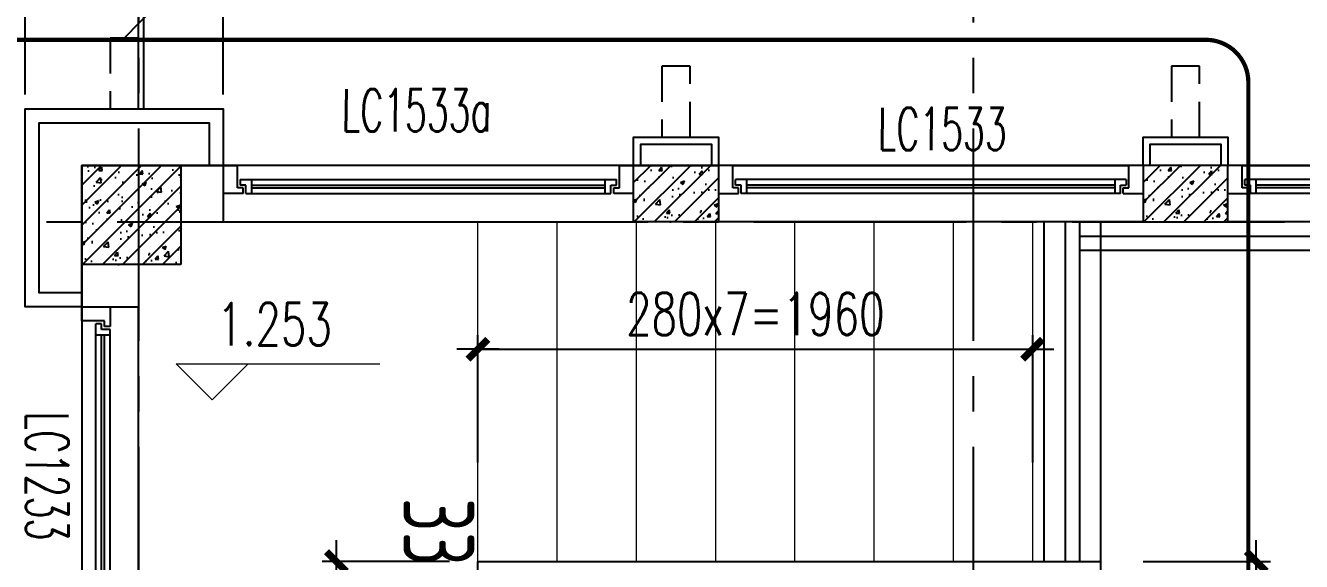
# Model space of a CAD drawing. Extents: x -395226 to -176901, y -140672 to 68263.
# Drawn here: x -269963 to -265455, y 51120 to 53014 of the extents above; entities that cross this region are included whole.
import ezdxf
from ezdxf.enums import TextEntityAlignment as Align

# ---------------------------------------------------------------- set-up
doc = ezdxf.new("R2010")
doc.units = 0
doc.header["$LTSCALE"] = 1000
doc.header["$MEASUREMENT"] = 0
for name, pattern in [('ACAD_ISO08W100', [36, 24, -3, 6, -3]), ('HIDDEN', [0.375, 0.25, -0.125]), ('Plans$0$CENTER2', [1.125, 0.75, -0.125, 0.125, -0.125])]:
    doc.linetypes.add(name, pattern=pattern)
doc.layers.get('0').update_dxf_attribs({"linetype": 'CONTINUOUS'})
doc.layers.get('Defpoints').update_dxf_attribs({"linetype": 'CONTINUOUS'})
for name, color, linetype in [('A-COLUMN', 1, 'CONTINUOUS'), ('A-COLUMN-hatch', 252, 'CONTINUOUS'), ('A-DIM', 201, 'CONTINUOUS'), ('A-DOTE', 8, 'ACAD_ISO08W100'), ('A-FACADE', 5, 'CONTINUOUS'), ('A-FIN-GRAN', 34, 'CONTINUOUS'), ('A-FIN-METAL', 150, 'CONTINUOUS'), ('A-NOTE', 150, 'CONTINUOUS'), ('A-TEXT-CN', 31, 'CONTINUOUS'), ('A-WALL', 2, 'CONTINUOUS'), ('A-WINDOW', 4, 'CONTINUOUS'), ('A-WINDOW-TEXT', 93, 'CONTINUOUS'), ('A-隔墙', 3, 'CONTINUOUS'), ('Plans$0$Grid', 9, 'Plans$0$CENTER2')]:
    doc.layers.add(name, color=color, linetype=linetype)
doc.layers.add('A-LEVEL', color=135, linetype='CONTINUOUS', lineweight=0)
doc.layers.add('A-STAIR', color=30, linetype='CONTINUOUS', lineweight=0)
doc.styles.add('_HZTXT', font='tjromans.shx', dxfattribs={"width": 0.7, "bigfont": 'tjhztxt.shx'})
doc.styles.add('DIM_FONT', font='SIMPLEX', dxfattribs={"width": 0.7, "bigfont": 'GBCBIG'})
doc.styles.get("Standard").update_dxf_attribs({"font": 'GBENOR', "bigfont": 'GBCBIG'})
doc.styles.add('TJHZTXT', font='tjromans.shx', dxfattribs={"width": 0.8, "bigfont": 'tjhztxt.shx'})
doc.styles.add('zjz', font='tjromans.shx', dxfattribs={"width": 0.7, "height": 500, "bigfont": 'tjhztxt.shx'})
doc.dimstyles.new('DIM100', dxfattribs={"dimscale": 100, "dimtxt": 3, "dimasz": 0.01, "dimexe": 1, "dimexo": 1, "dimgap": 1, "dimtad": 1, "dimdec": 0, "dimzin": 0, "dimdsep": 46, "dimtxsty": 'DIM_FONT', "dimblk1": '_DIMX', "dimblk2": '_DIMX', "dimsah": 1, "dimcen": 0.01, "dimclrd": 256, "dimclre": 256, "dimclrt": 7, "dimadec": 0, "dimazin": 0, "dimtfac": 1, "dimtdec": 0, "dimtix": 1, "dimtmove": 2, "dimatfit": 3, "dimldrblk": '_DIMX', "dimfxl": 0, "dimtolj": 1, "dimtzin": 5, "dimarcsym": 0})

# ---------------------------------------------------------------- blocks, each defined once
blk = doc.blocks.new('Grid')
at = {"layer": 'Plans$0$Grid', "color": 8}
for p, q in [((-22498.22963262349, 23319.99999610754), (-22498.22963262349, -15380.00000389246)), ((-19548.22963262349, 23319.99999610754), (-19548.22963262349, -15380.00000389246)), ((-28198.22963262349, 16239.99999610754), (8601.770367376506, 16239.99999610754))]:
    blk.add_line(p, q, dxfattribs=at)
blk = doc.blocks.new('A$C27EA7CCC')
at = {"layer": 'A-LEVEL', "linetype": 'ByBlock'}
blk.add_lwpolyline([(1018.234708527627, 509.1178301798936), (509.1178260549204, 0.0009477071580477059), (0.0009435822139494121, 509.1178301798936), (2880.000943663646, 509.1178301798936)], dxfattribs=at)
at = {"layer": 'A-LEVEL', "style": 'zjz', "width": 0.7}
for tag, p in [('-6.000（建筑）', (3635.411589277443, 1345.731099795958)), ('-6.300（结构）', (3635.411589277443, 644.9960012989468))]:
    blk.add_attdef(tag, text='', height=600, dxfattribs=at).set_placement(p, align=Align.RIGHT)
blk = doc.blocks.new('_DIMX')
blk.add_line((-150, 0), (150, 0))
at = {"const_width": 50}
blk.add_lwpolyline([(-70, -70), (70, 70)], dxfattribs=at)
blk = doc.blocks.new('*D404')
at = {"layer": 'A-DIM', "lineweight": -2}
for p, q in [((-266014.8500801697, 51119.81241092428), (-265564.8500801697, 51119.81241092428)), ((-265614.8500801697, 51119.31241092428), (-265614.8500801697, 50420.31241092428)), ((-266014.8500801697, 50419.81241092428), (-265564.8500801697, 50419.81241092428))]:
    blk.add_line(p, q, dxfattribs=at)
at = {"layer": 'Defpoints', "color": 0}
for p in [(-266064.8500801697, 51119.81241092428), (-266064.8500801697, 50419.81241092428), (-265614.8500801697, 50419.81241092428)]:
    blk.add_point(p, dxfattribs=at)
at = {"layer": 'A-DIM', "lineweight": -2, "xscale": 0.5, "yscale": 0.5, "zscale": 0.5}
for p, rotation in [((-265614.8500801697, 51119.81241092428), 90), ((-265614.8500801697, 50419.81241092428), 270)]:
    blk.add_blockref('_DIMX', p, dxfattribs=dict(at, rotation=rotation))
at = {"layer": 'A-DIM', "insert": (-265739.8500801697, 50769.81241092423), "char_height": 150, "attachment_point": 5, "rotation": 90, "style": 'DIM_FONT'}
blk.add_mtext('\\A1;700', dxfattribs=at)
blk = doc.blocks.new('*D407')
at = {"layer": 'A-DIM', "lineweight": -2}
for p, q in [((-268364.850080168, 51469.81241169093), (-268364.850080168, 51919.81241092556)), ((-266404.8500801706, 51469.81241169105), (-266404.8500801706, 51919.81241092556)), ((-268364.350080168, 51869.81241092556), (-266405.3500801706, 51869.81241092556))]:
    blk.add_line(p, q, dxfattribs=at)
at = {"layer": 'Defpoints', "color": 0}
for p in [(-266404.8500801706, 51869.81241092556), (-268364.850080168, 51419.81241169093), (-266404.8500801706, 51419.81241169105)]:
    blk.add_point(p, dxfattribs=at)
at = {"layer": 'A-DIM', "lineweight": -2, "xscale": 0.5, "yscale": 0.5, "zscale": 0.5, "rotation": 180}
blk.add_blockref('_DIMX', (-268364.850080168, 51869.81241092556), dxfattribs=at)
at = {"layer": 'A-DIM', "lineweight": -2, "xscale": 0.5, "yscale": 0.5, "zscale": 0.5}
blk.add_blockref('_DIMX', (-266404.8500801706, 51869.81241092556), dxfattribs=at)
at = {"layer": 'A-DIM', "insert": (-267384.8500801693, 51994.81241092556), "char_height": 150, "attachment_point": 5, "style": 'DIM_FONT'}
blk.add_mtext('\\A1;280x7=1960', dxfattribs=at)
blk = doc.blocks.new('*D408')
at = {"layer": 'A-DIM', "lineweight": -2}
for p, q in [((-268464.8500808894, 51119.8124083048), (-268914.850080124, 51119.8124083048)), ((-268864.850080124, 48880.31240976937), (-268864.850080124, 51119.3124083048)), ((-268464.8500779602, 48879.81240976937), (-268914.850080124, 48879.81240976937))]:
    blk.add_line(p, q, dxfattribs=at)
at = {"layer": 'Defpoints', "color": 0}
for p in [(-268864.850080124, 51119.8124083048), (-268414.8500808894, 51119.8124083048), (-268414.8500779602, 48879.81240976937)]:
    blk.add_point(p, dxfattribs=at)
at = {"layer": 'A-DIM', "lineweight": -2, "xscale": 0.5, "yscale": 0.5, "zscale": 0.5}
for p, rotation in [((-268864.850080124, 51119.8124083048), 90), ((-268864.850080124, 48879.81240976937), 270)]:
    blk.add_blockref('_DIMX', p, dxfattribs=dict(at, rotation=rotation))
at = {"layer": 'A-DIM', "insert": (-268989.850080124, 49999.81240903704), "char_height": 150, "attachment_point": 5, "rotation": 90, "style": 'DIM_FONT'}
blk.add_mtext('\\A1;280x8=2240', dxfattribs=at)
blk = doc.blocks.new('*D528')
at = {"layer": 'A-DIM', "lineweight": -2}
for p, q in [((-269964.8500819909, 52769.81240875853), (-269964.8500820177, 53268.42579019442)), ((-269564.8500805419, 52769.81240877998), (-269564.8500805686, 53268.42579021587)), ((-269565.3500805659, 53218.42579021585), (-269964.350082015, 53218.42579019445))]:
    blk.add_line(p, q, dxfattribs=at)
at = {"layer": 'Defpoints', "color": 0}
for p in [(-269964.850082015, 53218.42579019442), (-269964.8500819883, 52719.81240875853), (-269564.8500805392, 52719.81240877998)]:
    blk.add_point(p, dxfattribs=at)
at = {"layer": 'A-DIM', "lineweight": -2, "xscale": 0.5, "yscale": 0.5, "zscale": 0.5}
for p, rotation in [((-269964.850082015, 53218.42579019442), 180.0000000030724), ((-269564.8500805659, 53218.42579021587), 3.072422316563462e-09)]:
    blk.add_blockref('_DIMX', p, dxfattribs=dict(at, rotation=rotation))
at = {"layer": 'A-DIM', "insert": (-269764.8500812972, 53343.42579020515), "char_height": 150, "attachment_point": 5, "rotation": 3.0724158222937574e-09, "style": 'DIM_FONT'}
blk.add_mtext('\\A1;400', dxfattribs=at)
blk = doc.blocks.new('b')
blk.add_line((300, 300.0000000004366), (200.0000000000245, 300.0000000004366))
for points in [[(200.0000000000246, -2.91038304567337e-11), (300, -2.91038304567337e-11), (300, 300.0000000004366), (200.0000000000246, 300.0000000004366)], [(200.0000000000246, 24.9999999999709), (275, 24.9999999999709), (275, 275.0000000004366), (200.0000000000246, 275.0000000004366)]]:
    blk.add_lwpolyline(points)
blk = doc.blocks.new('Window@1450')
at = {"layer": 'A-WINDOW', "ltscale": 1.5}
for p, q in [((50, 199.9999999997308), (0, 199.9999999997308)), ((49.99999999813735, 119.9999999990323), (49.99999999813735, 199.999999999498)), ((49.99999999813735, 199.9999999997308), (1400.000001822249, 199.9999999997817)), ((1400.000001822249, 119.9999999997817), (1400.000001822249, 199.9999999997817)), ((1450.000000982895, 199.9999999999563), (1400.000000982895, 199.9999999999563)), ((1390.000001822249, 149.9999999993161), (60.00000000069849, 149.9999999997308)), ((60.00000000069849, 129.9999999997308), (60.00000000069849, 149.9999999997308)), ((100.0000000006985, 99.99999999973079), (100.0000000006985, 149.9999999997308)), ((1350.000001822249, 149.9999999997817), (1350.000001822249, 99.99999999978172)), ((1390.000001822249, 149.9999999997817), (1390.000001822249, 129.9999999997817)), ((0, 99.99999999973807), (69.99999999976717, 99.99999999973079)), ((69.99999999813735, 120.0000000060172), (49.99999999906868, 120.0000000060172)), ((79.99999999883585, 129.9999999997308), (60.00000000069849, 129.9999999997308)), ((69.99999999976717, 99.99999999973079), (70, 120.0000000067157)), ((79.99999999976717, 100.00000000625), (79.99999999976717, 129.9999999997308)), ((1370.00000182318, 99.99999999978172), (79.99999999976717, 99.99999999973079)), ((1350.000001822249, 129.9999999997817), (100.0000000006985, 129.9999999997308)), ((1350.000001822249, 119.9999999997817), (100.0000000006985, 119.9999999997308)), ((1370.00000182318, 99.99999999978172), (1370.00000182318, 129.9999999997817)), ((1370.00000182318, 129.9999999997817), (1390.000001822249, 129.9999999997817)), ((1380.00000182318, 99.99999999978172), (1380.00000182318, 119.9999999997817)), ((1380.00000182318, 119.9999999997817), (1400.000001822249, 119.9999999997817)), ((1380.00000182318, 99.99999999978172), (1450.000001822249, 99.99999999978172))]:
    blk.add_line(p, q, dxfattribs=at)
at = {"layer": 'A-WINDOW'}
blk.add_lwpolyline([(1450.000000982895, 8.87666828930378e-10), (0, 8.949427865445614e-10)], dxfattribs=at)
blk = doc.blocks.new('Window@1500')
at = {"ltscale": 1.5}
for p, q in [((50, 199.9999999988358), (0, 199.9999999988358)), ((49.99999999813735, 119.9999999981374), (49.99999999813735, 199.999999998603)), ((49.99999999813735, 199.9999999988358), (1450, 199.9999965565585)), ((1450, 119.9999965565585), (1450, 199.9999965565585)), ((1499.999999160646, 199.9999965567331), (1449.999999160646, 199.9999965567331)), ((1440, 149.9999965560928), (60.00000000069849, 149.9999999988358)), ((60.00000000069849, 129.9999999988358), (60.00000000069849, 149.9999999988358)), ((100.0000000006985, 99.99999999883585), (100.0000000006985, 149.9999999988358)), ((1400, 149.9999965565585), (1400, 99.99999655655847)), ((1440, 149.9999965565585), (1440, 129.9999965565585)), ((0, 99.99999999884312), (69.99999999976717, 99.99999999883585)), ((69.99999999813735, 120.0000000051223), (49.99999999906868, 120.0000000051223)), ((79.99999999883585, 129.9999999988358), (60.00000000069849, 129.9999999988358)), ((69.99999999976717, 99.99999999883585), (70, 120.0000000058208)), ((79.99999999976717, 100.0000000053551), (79.99999999976717, 129.9999999988358)), ((1420.000000000931, 99.99999655655847), (79.99999999976717, 99.99999999883585)), ((1400, 129.9999965565585), (100.0000000006985, 129.9999999988358)), ((1400, 119.9999965565585), (100.0000000006985, 119.9999999988358)), ((1420.000000000931, 99.99999655655847), (1420.000000000931, 129.9999965565585)), ((1420.000000000931, 129.9999965565585), (1440, 129.9999965565585)), ((1430.000000000931, 99.99999655655847), (1430.000000000931, 119.9999965565585)), ((1430.000000000931, 119.9999965565585), (1450, 119.9999965565585)), ((1430.000000000931, 99.99999655655847), (1500, 99.99999655655847))]:
    blk.add_line(p, q, dxfattribs=at)
blk.add_lwpolyline([(1499.999999160646, -3.442335582803935e-06), (0, 0)])
blk = doc.blocks.new('A$C386D5F79')
at = {"layer": 'A-WINDOW', "ltscale": 1.5}
for p, q in [((50, 199.9999999997335), (0, 199.9999999997335)), ((49.99999999813735, 119.999999999035), (49.99999999813735, 199.9999999995007)), ((49.99999999813735, 199.9999999997335), (1150.000000839354, 199.9999999997917)), ((1150.000000839354, 119.9999999997917), (1150.000000839354, 199.9999999997917)), ((1200, 199.9999999999663), (1150, 199.9999999999663)), ((1140.000000839354, 149.9999999993261), (60.00000000069849, 149.9999999997335)), ((60.00000000069849, 129.9999999997335), (60.00000000069849, 149.9999999997335)), ((100.0000000006985, 99.99999999973352), (100.0000000006985, 149.9999999997335)), ((1100.000000839354, 149.9999999997917), (1100.000000839354, 99.99999999979173)), ((1140.000000839354, 149.9999999997917), (1140.000000839354, 129.9999999997917)), ((0, 99.99999999973716), (69.99999999976717, 99.99999999973352)), ((69.99999999813735, 120.0000000060199), (49.99999999906868, 120.0000000060199)), ((79.99999999883585, 129.9999999997335), (60.00000000069849, 129.9999999997335)), ((69.99999999976717, 99.99999999973352), (70, 120.0000000067184)), ((79.99999999976717, 100.0000000062528), (79.99999999976717, 129.9999999997335)), ((1120.000000840286, 99.99999999979173), (79.99999999976717, 99.99999999973352)), ((1100.000000839354, 129.9999999997917), (100.0000000006985, 129.9999999997335)), ((1100.000000839354, 119.9999999997917), (100.0000000006985, 119.9999999997335)), ((1120.000000840286, 99.99999999979173), (1120.000000840286, 129.9999999997917)), ((1120.000000840286, 129.9999999997917), (1140.000000839354, 129.9999999997917)), ((1130.000000840286, 99.99999999979173), (1130.000000840286, 119.9999999997917)), ((1130.000000840286, 119.9999999997917), (1150.000000839354, 119.9999999997917)), ((1130.000000840286, 99.99999999979173), (1200.000000839354, 99.99999999979173))]:
    blk.add_line(p, q, dxfattribs=at)
at = {"layer": 'A-WINDOW'}
blk.add_lwpolyline([(1200, 8.958522812463343e-10), (0, 8.976712706498802e-10)], dxfattribs=at)
blk = doc.blocks.new('Columes_2F')
at = {"layer": 'A-COLUMN-hatch'}
h = blk.add_hatch(dxfattribs=at)
h.set_pattern_fill('钢筋混凝土', color=256, scale=20, style=0)
h.set_pattern_definition([(45, (-14179.38219703722, 26889.99999700986), (-35.35533905932737, 35.35533905932738), []), (50, (-14179.38219703722, 26889.99999700986), (143.4520365201507, -12.55042699651902), [15, -165]), (355, (-14179.38219703722, 26889.99999700986), (-27.7502667226, 150.4384267400024), [12, -132]), (100.4514, (-14167.42786103722, 26888.95412900986), (115.7018763428043, 137.8879084121907), [12.748038, -140.2284224]), (46.18420000000001, (-14179.38219703722, 26929.99999700986), (213.4482097251289, -33.10380286580362), [22.5, -247.5]), (96.6356, (-14161.59484803722, 26927.24133560986), (186.9325411097407, 194.8235741800883), [19.1220576, -210.3426]), (351.1842, (-14179.38219703722, 26929.99999700986), (186.9323890267254, 194.8237201850649), [18, -198]), (21, (-14159.38219703722, 26919.99999700986), (119.3814104236923, -80.52377813306776), [15, -165]), (326.0000000000001, (-14159.38219703722, 26919.99999700986), (48.66306638431634, 145.0300090093706), [12, -132]), (71.4514, (-14149.43375043722, 26913.28967580986), (168.044525716298, 64.50609934199048), [12.748038, -140.2284224]), (37.50000000000001, (-14179.38219703722, 26889.99999700986), (2.431971063458134, 66.5787707662623), [0, -130.4, 0, -134, 0, -132.5]), (7.499999999999999, (-14179.38219703722, 26889.99999700986), (52.61390748842972, 78.88234237647205), [0, -76.39999999999999, 0, -127.4, 0, -50.5]), (327.5, (-14223.98219703722, 26889.99999700986), (106.7644872344818, -4.51097434687596), [0, -50, 0, -156, 0, -207]), (317.5, (-14243.98219703722, 26889.99999700986), (116.6372338684772, 20.02099646646353), [0, -65, 0, -103.6, 0, -147])])
h.paths.add_polyline_path([(-13829.38219703722, 26889.99999700986), (-14179.38219703722, 26889.99999700986), (-14179.38219703722, 27239.99999700986), (-13829.38219703722, 27239.99999700986)])
h = blk.add_hatch(dxfattribs=at)
h.set_pattern_fill('钢筋混凝土', color=256, scale=20, style=0)
h.set_pattern_definition([(45, (-12229.38219521492, 27039.9999962451), (-35.35533905932737, 35.35533905932738), []), (50, (-12229.38219521492, 27039.9999962451), (143.4520365201507, -12.55042699651902), [15, -165]), (355, (-12229.38219521492, 27039.9999962451), (-27.7502667226, 150.4384267400024), [12, -132]), (100.4514, (-12217.42785921491, 27038.9541282451), (115.7018763428043, 137.8879084121907), [12.748038, -140.2284224]), (46.18420000000001, (-12229.38219521492, 27079.9999962451), (213.4482097251289, -33.10380286580362), [22.5, -247.5]), (96.6356, (-12211.59484621492, 27077.2413348451), (186.9325411097407, 194.8235741800883), [19.1220576, -210.3426]), (351.1842, (-12229.38219521492, 27079.9999962451), (186.9323890267254, 194.8237201850649), [18, -198]), (21, (-12209.38219521492, 27069.9999962451), (119.3814104236923, -80.52377813306776), [15, -165]), (326.0000000000001, (-12209.38219521492, 27069.9999962451), (48.66306638431634, 145.0300090093706), [12, -132]), (71.4514, (-12199.43374861492, 27063.2896750451), (168.044525716298, 64.50609934199048), [12.748038, -140.2284224]), (37.50000000000001, (-12229.38219521492, 27039.9999962451), (2.431971063458134, 66.5787707662623), [0, -130.4, 0, -134, 0, -132.5]), (7.499999999999999, (-12229.38219521492, 27039.9999962451), (52.61390748842972, 78.88234237647205), [0, -76.39999999999999, 0, -127.4, 0, -50.5]), (327.5, (-12273.98219521492, 27039.9999962451), (106.7644872344818, -4.51097434687596), [0, -50, 0, -156, 0, -207]), (317.5, (-12293.98219521492, 27039.9999962451), (116.6372338684772, 20.02099646646353), [0, -65, 0, -103.6, 0, -147])])
h.paths.add_polyline_path([(-11929.38219521492, 27239.99999624513), (-11929.38219521492, 27039.9999962451), (-12229.38219521492, 27039.9999962451), (-12229.38219521492, 27239.99999624513)])
h = blk.add_hatch(dxfattribs=at)
h.set_pattern_fill('钢筋混凝土', color=256, scale=20, style=0)
h.set_pattern_definition([(45, (-10429.38219521492, 27039.99999701079), (-35.35533905932737, 35.35533905932738), []), (50, (-10429.38219521492, 27039.99999701079), (143.4520365201507, -12.55042699651902), [15, -165]), (355, (-10429.38219521492, 27039.99999701079), (-27.7502667226, 150.4384267400024), [12, -132]), (100.4514, (-10417.42785921491, 27038.95412901079), (115.7018763428043, 137.8879084121907), [12.748038, -140.2284224]), (46.18420000000001, (-10429.38219521492, 27079.99999701079), (213.4482097251289, -33.10380286580362), [22.5, -247.5]), (96.6356, (-10411.59484621492, 27077.24133561079), (186.9325411097407, 194.8235741800883), [19.1220576, -210.3426]), (351.1842, (-10429.38219521492, 27079.99999701079), (186.9323890267254, 194.8237201850649), [18, -198]), (21, (-10409.38219521492, 27069.99999701079), (119.3814104236923, -80.52377813306776), [15, -165]), (326.0000000000001, (-10409.38219521492, 27069.99999701079), (48.66306638431634, 145.0300090093706), [12, -132]), (71.4514, (-10399.43374861492, 27063.28967581079), (168.044525716298, 64.50609934199048), [12.748038, -140.2284224]), (37.50000000000001, (-10429.38219521492, 27039.99999701079), (2.431971063458134, 66.5787707662623), [0, -130.4, 0, -134, 0, -132.5]), (7.499999999999999, (-10429.38219521492, 27039.99999701079), (52.61390748842972, 78.88234237647205), [0, -76.39999999999999, 0, -127.4, 0, -50.5]), (327.5, (-10473.98219521492, 27039.99999701079), (106.7644872344818, -4.51097434687596), [0, -50, 0, -156, 0, -207]), (317.5, (-10493.98219521492, 27039.99999701079), (116.6372338684772, 20.02099646646353), [0, -65, 0, -103.6, 0, -147])])
h.paths.add_polyline_path([(-10429.38219521492, 27239.99999624513), (-10429.38219521492, 27039.99999701079), (-10129.3821970367, 27039.99999701079), (-10129.3821970367, 27239.99999624513)])
for points in [[(-13829.38219703722, 26889.99999700986), (-14179.38219703722, 26889.99999700986), (-14179.38219703722, 27239.99999700986), (-13829.38219703722, 27239.99999700986)], [(-11929.38219521492, 27239.99999624513), (-11929.38219521492, 27039.9999962451), (-12229.38219521492, 27039.9999962451), (-12229.38219521492, 27239.99999624513)], [(-10429.38219521492, 27239.99999624513), (-10429.38219521492, 27039.99999701079), (-10129.3821970367, 27039.99999701079), (-10129.3821970367, 27239.99999624513)]]:
    blk.add_lwpolyline(points, close=True)
blk = doc.blocks.new('*D529')
at = {"layer": 'A-DIM', "lineweight": -2}
for p, q in [((-269564.8500805392, 52769.81240877998), (-269564.8500805392, 53268.42579019442)), ((-269264.8500790901, 52769.81240875853), (-269264.8500790901, 53268.42579019442)), ((-269565.3500805392, 53218.42579019442), (-269565.8500805392, 53218.42579019442)), ((-269564.8500805392, 53218.42579019442), (-269264.8500790901, 53218.42579019442)), ((-269264.3500790901, 53218.42579019442), (-269263.8500790901, 53218.42579019442))]:
    blk.add_line(p, q, dxfattribs=at)
at = {"layer": 'Defpoints', "color": 0}
for p in [(-269264.8500790901, 53218.42579019442), (-269564.8500805392, 52719.81240877998), (-269264.8500790901, 52719.81240875853)]:
    blk.add_point(p, dxfattribs=at)
at = {"layer": 'A-DIM', "lineweight": -2, "xscale": 0.5, "yscale": 0.5, "zscale": 0.5}
blk.add_blockref('_DIMX', (-269564.8500805392, 53218.42579019442), dxfattribs=at)
at = {"layer": 'A-DIM', "lineweight": -2, "xscale": 0.5, "yscale": 0.5, "zscale": 0.5, "rotation": 180}
blk.add_blockref('_DIMX', (-269264.8500790901, 53218.42579019442), dxfattribs=at)
at = {"layer": 'A-DIM', "insert": (-269414.8500798147, 53343.42579019442), "char_height": 150, "attachment_point": 5, "style": 'DIM_FONT'}
blk.add_mtext('\\A1;300', dxfattribs=at)

msp = doc.modelspace()

# ---------------------------------------------------------------- linework, layer by layer
msp.add_lwpolyline([(-269544.8500781796, 52719.81240875853), (-269544.8500781796, 55499.81241587801), (-263984.8500781796, 55499.81241587801), (-263984.8500781796, 52719.81240875853)])
at = {"layer": 'A-FACADE', "linetype": 'HIDDEN', "ltscale": 0.5}
for points in [[(-269564.8500858172, 52719.81240693628), (-269564.8500858172, 52969.81240693628), (-269664.8500858172, 52969.81240693628), (-269664.8500858172, 52719.81240693628)], [(-267614.8500819919, 52619.81240709938), (-267614.8500819919, 52869.81240709938), (-267714.8500819919, 52869.81240709938), (-267714.8500819919, 52619.81240709938)], [(-265814.8500819919, 52619.81240556861), (-265814.8500819919, 52869.81240556861), (-265914.8500819919, 52869.81240556861), (-265914.8500819919, 52619.81240556861)]]:
    msp.add_lwpolyline(points, dxfattribs=at)
at = {"layer": 'A-FIN-GRAN'}
for points in [[(-269764.8500819919, 52019.81240875853), (-269964.8500819919, 52019.81240875853), (-269964.8500819919, 52719.81240875853), (-269264.8500819919, 52719.81240875853), (-269264.8500819919, 52519.81240875853)], [(-269764.8500819919, 52069.81240875853), (-269914.8500819919, 52069.81240875853), (-269914.8500819919, 52669.81240875853), (-269314.8500819919, 52669.81240875853), (-269314.8500819919, 52519.81240875853)]]:
    msp.add_lwpolyline(points, dxfattribs=at)
at = {"layer": 'A-FIN-METAL'}
for points in [[(-266239.8500805327, 52269.81241015891), (-264114.8500819919, 52269.81241015891)], [(-266239.8500805327, 52219.81241015891), (-264114.8500819919, 52219.81241015891)]]:
    msp.add_lwpolyline(points, dxfattribs=at)
at = {"layer": 'A-NOTE'}
msp.add_lwpolyline([(-268188.6502375157, 53299.05854430873), (-269293.4958063614, 53299.05854432608), (-269614.8500858172, 52969.81240693628)], dxfattribs=at)
at = {"layer": 'A-NOTE', "linetype": 'HIDDEN', "ltscale": 0.5, "const_width": 15}
msp.add_lwpolyline([(-265642.7476376451, 52813.36339483572), (-265642.7476376152, 46989.48567915788, -0.414213562373095), (-265792.7476376152, 46839.48567912808), (-270257.9152549456, 46839.48567907592, -0.4142135623689536), (-270407.915254886, 46989.48567909827), (-270407.9152549158, 52813.36339483572, -0.414213562373095), (-270257.9152549456, 52963.36339485807), (-265792.7476376152, 52963.36339485807, -0.414213562373095)], format="xyb", close=True, dxfattribs=at)
at = {"layer": 'A-STAIR'}
for p, q in [((-268364.8500801697, 51119.81241092405), (-268364.8500801697, 52319.81240980745)), ((-268084.8500801697, 51119.81241092405), (-268084.8500801697, 52319.81240980745)), ((-267804.8500801697, 51119.81241092405), (-267804.8500801697, 52319.81240980745)), ((-267524.8500801687, 51119.81241016816), (-267524.8500801687, 52319.81240980745)), ((-267244.8500801697, 51119.81241016816), (-267244.8500801696, 52319.81240980745)), ((-266964.8500801706, 51119.81241016816), (-266964.8500801706, 52319.81240980745)), ((-266684.8500801706, 51119.81241016816), (-266684.8500801706, 52319.81240980745)), ((-266404.8500801706, 51119.81241016816), (-266404.8500801706, 52319.81240980745))]:
    msp.add_line(p, q, dxfattribs=at)
at = {"layer": 'A-TEXT-CN', "linetype": 'Continuous', "lineweight": 13}
msp.add_lwpolyline([(-266964.8500801706, 48169.81241168505, 0, 0, 0), (-268914.8500801697, 48169.81241168505, 0, 0, 0), (-268914.8500801697, 51669.8124105415, 0, 0, 0), (-266704.8500801706, 51669.8124105415, 80, 0, 0), (-266404.8500801706, 51669.8124105415, 0, 0, 0)], format="xyseb", dxfattribs=at)
at = {"layer": 'A-WALL'}
for p, q in [((-269764.8500801697, 52519.81241258365), (-269264.8500819919, 52519.81241258365)), ((-269764.8500801697, 52019.81240875853), (-269764.8500801697, 52519.81241258365)), ((-269264.8500819919, 52519.81241258365), (-269264.8500819919, 52319.81241258365)), ((-269414.8500801731, 52319.81241258366), (-269264.8500819919, 52319.81241258368)), ((-269564.8500801697, 52169.81241181637), (-269564.8500801697, 52019.81240875852)), ((-269764.8500801697, 52019.81240875853), (-269564.8500787178, 52019.81240875853)), ((-268364.8500801696, 48719.81241092451), (-268364.8500801696, 51119.81241092451)), ((-268364.8500801696, 51119.81241092428), (-266164.8500801697, 51119.81241092428)), ((-266164.8500801697, 51119.81241092428), (-266164.8500801697, 50419.81241092428))]:
    msp.add_line(p, q, dxfattribs=at)
at = {"layer": 'A-WINDOW'}
for p, q in [((-266289.8500805327, 52319.81240811395), (-266289.8500805327, 51119.81241092428)), ((-266239.8500805327, 52319.8124079992), (-266239.8500805327, 51119.81241092428))]:
    msp.add_line(p, q, dxfattribs=at)
at = {"layer": 'A-隔墙'}
for p, q in [((-266364.8500805327, 52319.81240828607), (-266364.8500805327, 51119.81241092428)), ((-266164.8500805327, 52319.81240782708), (-266164.8500805327, 51119.81241092428))]:
    msp.add_line(p, q, dxfattribs=at)
at = {"layer": 'Defpoints', "color": 6}
msp.add_lwpolyline([(-248814.8500805392, 55519.81240980743), (-253614.8500805392, 55519.81240980743), (-253614.8500805392, 52319.81240980745), (-258014.8500805391, 52319.81240980593), (-258014.8500805391, 51119.81240980593), (-263764.8500801696, 51119.81240631263), (-263764.8500801696, 52519.81241258368), (-269764.8500801697, 52519.81241258365), (-269764.8500801697, 47319.81241092451), (-266364.8500874753, 47319.81241092451), (-266364.8500880401, 42179.81240980745), (-266814.8500805392, 42179.81240980745), (-266814.8500805404, 25179.81240980745)], dxfattribs=at)

# ---------------------------------------------------------------- block references
at = {"layer": 'A-COLUMN'}
msp.add_blockref('Columes_2F', (-255585.4678849547, 25279.81241085379), dxfattribs=at)
at = {"layer": 'A-DOTE'}
msp.add_blockref('Grid', (-247066.6204479157, 36079.81241369991), dxfattribs=at)
at = {"layer": 'A-FIN-GRAN', "extrusion": (0, 0, -1), "zscale": -1, "rotation": 90}
for p in [(267814.8500819918, 52319.81240862966), (266014.8500819918, 52319.81240709889)]:
    msp.add_blockref('b', p, dxfattribs=at)
at = {"layer": 'A-LEVEL', "linetype": 'ByBlock'}
ref = msp.add_blockref('A$C27EA7CCC', (-269431.5613459168, 51691.124240292), dxfattribs=dict(at, xscale=0.25, yscale=0.25, zscale=0.25))
ref.add_attrib('-6.000（建筑）', '1.253', dxfattribs={"height": 150, "style": 'TJHZTXT', "width": 0.7}).set_placement((-268881.0302317773, 51883.53160420305), align=Align.RIGHT)
at = {"layer": 'A-WINDOW', "extrusion": (0, 0, -1), "zscale": -1}
msp.add_blockref('Window@1450', (267814.8500801696, 52319.81241092429), dxfattribs=at)
at = {"layer": 'A-WINDOW'}
msp.add_blockref('Window@1500', (-267514.8500801696, 52319.81241092519), dxfattribs=at)
at = {"layer": 'A-WINDOW', "extrusion": (0, 0, -1), "xscale": -1, "zscale": -1}
msp.add_blockref('Window@1450', (265714.8500819914, 52319.81240786458), dxfattribs=at)
at = {"layer": 'A-WINDOW', "extrusion": (0, 0, -1), "zscale": -1, "rotation": 270}
msp.add_blockref('A$C386D5F79', (269564.8500787169, 52019.81240870367), dxfattribs=at)

# ---------------------------------------------------------------- texts
at = {"layer": 'A-TEXT-CN', "color": 6, "width": 0.8}
msp.add_text('33', height=250, rotation=270, dxfattribs=at).set_placement((-268628.5689128783, 51344.48454644605))
at = {"layer": 'A-WINDOW-TEXT', "style": '_HZTXT', "oblique": 0.6, "width": 0.6}
for s, rotation, p in [('LC1533a', 359.9999997798865, (-268846.6375265343, 52639.56085465895)), ('LC1533', 359.9999997798865, (-266952.4817957492, 52573.4204647247)), ('LC1233', 270, (-269962.1061903891, 51649.94804285331))]:
    msp.add_text(s, height=150, rotation=rotation, dxfattribs=at).set_placement(p)

# ---------------------------------------------------------------- dimensions: what is measured, and where the dimension line sits
at = {"layer": 'A-DIM'}
for p1, p2, distance, picture, middle in [((-269564.8500805392, 52719.81240877998), (-269964.8500819883, 52719.81240875853), -498.61338143589086, '*D528', (-269764.8500812972, 53343.42579020515)), ((-269564.8500805392, 52719.81240877998), (-269264.8500790901, 52719.81240875853), 498.6133814358909, '*D529', (-269414.8500798147, 53343.42579019442)), ((-266064.8500801697, 51119.81241092428), (-266064.8500801697, 50419.81241092428), 450, '*D404', (-265739.8500801697, 50769.81241092423))]:
    dim = msp.add_aligned_dim(p1=p1, p2=p2, distance=distance, dimstyle='DIM100', override={"dimscale": 50, "dimclrt": 256}, dxfattribs=at)
    dim.commit()
    dim.dimension.update_dxf_attribs({"geometry": picture, "text_midpoint": middle})
for p1, p2, distance, text, picture, middle in [((-268364.850080168, 51419.81241169093), (-266404.8500801706, 51419.81241169105), 449.99999923451105, '280x7=1960', '*D407', (-267384.8500801693, 51994.81241092556)), ((-268414.8500779602, 48879.81240976937), (-268414.8500808894, 51119.8124083048), 449.99999923456926, '280x8=2240', '*D408', (-268989.850080124, 49999.81240903704))]:
    dim = msp.add_aligned_dim(p1=p1, p2=p2, distance=distance, text=text, dimstyle='DIM100', override={"dimscale": 50, "dimclrt": 256}, dxfattribs=at)
    dim.commit()
    dim.dimension.update_dxf_attribs({"geometry": picture, "text_midpoint": middle})

doc.saveas('drawing.dxf')
